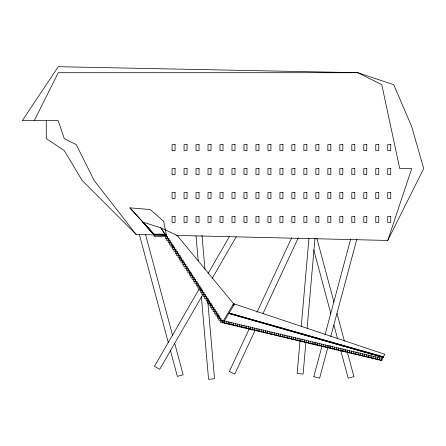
<?xml version="1.0" encoding="UTF-8"?>
<svg xmlns="http://www.w3.org/2000/svg" width="446" height="446" viewBox="0 0 446 446"><rect width="100%" height="100%" fill="white"/><g stroke="black" fill="none" stroke-linecap="round" stroke-linejoin="round"><path stroke-width="0.67" d="M300.047 340.27L297.136 373.519L303.102 374.043L305.889 342.177M301.256 326.416L308.955 238.437M307.104 328.323L314.982 238.264M313.811 376.641L321.912 346.414M324.972 334.996L350.707 238.945M327.877 347.295L319.598 378.191L313.856 376.653M330.759 336.546L356.856 239.151M176.053 235.41L387.752 240.455L411.719 168.56L399.733 168.56L381.765 84.684L357.798 72.704L58.248 66.71L22.3 120.632L58.248 120.632L64.235 138.606L76.221 144.593L94.195 180.541L136.13 234.462L165.611 235.187L160.839 227.811L142.536 222.013L154.483 235.159L154.868 235.187L129.892 207.842L150.207 209.536L163.654 221.249L166.369 235.181L154.611 234.908M249.325 328.652L229.339 371.507L234.769 374.038L255.051 330.553M256.963 312.267L291.645 237.896M262.984 313.538L298.251 237.908M34.281 120.632L58.248 72.704L357.798 72.704L393.746 84.684L411.719 126.625L423.7 168.56L387.752 240.455M199.011 289.231L154.506 366.317L159.69 369.31L203.153 294.031M208.048 273.571L229.261 236.837M212.196 278.376L236.185 236.82M233.576 303.698L222.381 322.363L381.765 360.273L384.759 354.28L233.576 303.698L177.14 235.438L160.755 227.789L222.381 322.363L223.385 322.597L234.529 304.016L233.821 305.203L232.818 304.969M382.49 357.017L382.74 356.594L383.415 357.023L383.164 357.441L228.859 313.471L383.164 357.441M154.294 234.919L142.536 222.013L154.327 234.657M222.442 320.735L224.594 320.735L224.594 323.4L226.746 323.4M224.594 321.248L226.746 321.248L226.746 323.913L228.893 323.913L228.893 321.761L226.746 321.761M222.448 322.38L220.296 322.38L220.296 320.228M231.061 322.787L233.213 322.787L233.225 325.452L235.376 325.452M224.594 322.887L222.442 322.887L222.448 320.228L218.835 320.222L218.835 318.076M233.225 323.3L235.376 323.3L235.371 325.965L237.523 325.965M235.371 323.813L237.523 323.813L237.523 326.478L239.675 326.478M237.523 324.326L239.675 324.326L239.675 326.99L241.827 326.99M231.067 324.426L228.915 324.426L228.915 322.274L231.067 322.274L231.061 324.939L233.213 324.939M239.675 324.839L241.827 324.839L241.827 327.498L243.979 327.498M241.827 325.346L243.979 325.346L243.973 328.011L246.125 328.011M243.973 325.859L246.125 325.859L246.131 328.524L248.283 328.524M246.131 326.372L248.283 326.372L248.283 329.037L250.435 329.037M248.283 326.885L250.435 326.885L250.435 329.549L252.587 329.549M250.435 327.397L252.587 327.397L252.592 330.062L254.744 330.062M252.592 327.91L254.744 327.91L254.755 330.575L256.907 330.575M254.755 328.423L256.907 328.423L256.918 331.088L259.07 331.088M256.918 328.936L259.07 328.936L259.065 331.601L261.217 331.601M259.065 329.449L261.217 329.449L261.211 332.108L263.363 332.108M261.211 329.956L263.363 329.956L263.357 332.621L265.509 332.621M263.357 330.469L265.509 330.469L265.509 333.134L267.661 333.134M265.509 330.982L267.661 330.982L267.678 333.647L269.83 333.647M267.678 331.495L269.83 331.495L269.863 334.171L272.015 334.171M269.863 332.019L272.015 332.019L272.004 334.678L274.156 334.678M272.004 332.526L274.156 332.526L274.145 335.186L276.297 335.186M274.145 333.034L276.297 333.034L276.286 335.699L278.438 335.699L278.438 333.547L276.286 333.547M280.59 334.567L282.742 334.567L282.742 337.232L284.894 337.232M282.742 335.08L284.894 335.08L284.888 337.745L287.04 337.745M284.888 335.593L287.04 335.593L287.046 338.258L289.192 338.258M287.046 336.106L289.192 336.106L289.203 338.77L291.355 338.77L291.355 336.618L289.203 336.618M280.584 336.206L278.432 336.206L278.432 334.054L280.584 334.054L280.59 336.719L282.742 336.719M293.501 337.639L295.653 337.639L295.653 340.304L297.805 340.304M295.653 338.152L297.805 338.152L297.805 340.816L299.957 340.816M297.805 338.665L299.957 338.665L299.957 341.324L302.104 341.324M299.957 339.172L302.104 339.172L302.109 341.837L304.261 341.837M293.501 339.278L291.35 339.278L291.35 337.126L293.501 337.126L293.501 339.791L295.653 339.791M302.109 339.685L304.261 339.685L304.261 342.35L306.413 342.35M304.261 340.198L306.413 340.198L306.413 342.863L308.565 342.863M306.413 340.711L308.565 340.711L308.571 343.375L310.723 343.375M308.571 341.223L310.723 341.223L310.734 343.888L312.886 343.888M310.734 341.736L312.886 341.736L312.897 344.407L315.049 344.407L315.049 342.255L312.897 342.255M317.19 343.275L319.342 343.275L319.336 345.934L321.488 345.934M319.336 343.788L321.488 343.788L321.488 346.447L323.64 346.447M321.488 344.295L323.64 344.295L323.662 346.966L325.809 346.966M323.662 344.814L325.809 344.814L325.814 347.479L327.966 347.479L327.966 345.327L325.814 345.327M317.195 344.914L315.043 344.914L315.043 342.762L317.195 342.762L317.19 345.427L319.342 345.427M332.242 346.854L334.394 346.854L334.383 349.513L336.535 349.513M334.383 347.362L336.535 347.362L336.54 350.026L338.692 350.026M336.54 347.874L338.692 347.874L338.692 350.539L340.844 350.539M338.692 348.387L340.844 348.387L340.839 351.052L342.991 351.052M332.248 348.493L330.096 348.493L330.096 346.341L332.248 346.341L332.242 349.006L334.394 349.006M340.839 348.9L342.991 348.9L342.996 351.565L345.148 351.565L345.148 349.413L342.996 349.413M347.3 350.439L349.452 350.439L349.452 353.098L351.604 353.098M349.452 350.946L351.604 350.946L351.604 353.611L353.756 353.611M351.604 351.459L353.756 351.459L353.756 354.124L355.908 354.124M353.756 351.972L355.908 351.972L355.908 354.637L358.06 354.637M347.306 352.078L345.154 352.078L345.154 349.926L347.306 349.926L347.3 352.585L349.452 352.585M355.908 352.485L358.06 352.485L358.06 355.15L360.212 355.15M358.06 352.998L360.212 352.998L360.212 355.657L362.364 355.657M360.212 353.505L362.364 353.505L362.364 356.17L364.516 356.17M362.364 354.018L364.516 354.018L364.521 356.683L366.673 356.683M364.521 354.531L366.673 354.531L366.684 357.201L368.836 357.201L368.836 355.049L366.684 355.049M370.994 356.07L373.146 356.07L373.14 358.735L375.292 358.735M373.14 356.583L375.292 356.583L375.292 359.247L377.444 359.247M375.292 357.095L377.444 357.095L377.444 359.755L379.591 359.755M377.444 357.608L379.591 357.608L379.613 360.273L381.765 360.273L381.765 358.121L379.613 358.121M371 357.714L368.848 357.714L368.848 355.562L371 355.562L370.994 358.222L373.146 358.222M223.496 320.501L224.5 320.741M382.74 356.594L229.11 313.053L383.415 357.023M136.13 234.462L82.209 180.541L64.235 150.586L46.267 138.606L46.267 120.632M129.892 207.842L148.083 227.755M148.852 228.597L154.868 235.187M142.536 222.013L154.567 235.187M316.85 238.27L333.942 302.081M337.003 313.499L344.384 341.039M347.261 351.788L353.923 376.641L348.181 378.18L340.755 350.651M313.761 249.899L330.86 313.711M333.92 325.128L337.516 338.559M145.53 234.434L172.708 335.86M174.687 343.247L183.144 374.818L177.357 376.368L170.339 350.171M139.381 234.641L168.359 342.784M201.993 235.365L204.959 269.312M207.869 302.566L214.537 378.765L208.572 379.29L201.358 296.852M196.023 235.889L198.208 260.826M220.987 320.222L220.987 318.076L217.436 318.07L217.436 315.924M219.588 318.07L219.588 315.924L215.975 315.919L215.975 313.767M218.122 315.919L218.122 313.767L214.632 313.767L214.632 311.615M216.778 313.767L216.778 311.615L213.166 311.615L213.166 309.463M215.318 311.615L215.318 309.463L211.822 309.463L211.822 307.311M213.974 309.463L213.974 307.311L210.361 307.311L210.361 305.159M212.513 307.311L212.513 305.159L209.018 305.159L209.018 303.007M211.17 305.159L211.17 303.007L207.557 303.007L207.557 300.855M209.709 303.007L209.709 300.855L206.158 300.855L206.158 298.703M208.31 300.855L208.31 298.703L204.697 298.703L204.697 296.551M206.849 298.703L206.849 296.551L203.354 296.551L203.354 294.399M205.506 296.551L205.506 294.399L201.893 294.393L201.893 292.247M204.045 294.393L204.045 292.247L200.549 292.247L200.549 290.095M202.701 292.247L202.701 290.095L199.089 290.09L199.089 287.938M201.241 290.09L201.241 287.938L197.801 287.943L197.801 285.791M199.953 287.943L199.953 285.791L196.34 285.786L196.34 283.634M198.492 285.786L198.492 283.634L194.935 283.634L194.935 281.482M197.087 283.634L197.087 281.482L193.475 281.482L193.475 279.33M195.627 281.482L195.627 279.33L192.131 279.33L192.131 277.178M194.283 279.33L194.283 277.178L190.671 277.178L190.671 275.026M192.823 277.178L192.823 275.026L189.327 275.026L189.327 272.874M191.479 275.026L191.479 272.874L187.866 272.874L187.866 270.722M190.018 272.874L190.018 270.722L186.579 270.722L186.579 268.57M188.73 270.722L188.73 268.57L185.118 268.57L185.118 266.418M187.27 268.57L187.27 266.418L183.719 266.418L183.719 264.266M185.87 266.418L185.87 264.266L182.258 264.266L182.258 262.114M184.41 264.266L184.41 262.114L180.914 262.114L180.914 259.962M183.066 262.114L183.066 259.962L179.454 259.957L179.454 257.805M181.606 259.957L181.606 257.805L178.11 257.81L178.11 255.658M180.262 257.81L180.262 255.658L176.649 255.653L176.649 253.501L178.801 253.501L178.801 255.653M176.036 251.366L176.036 249.214L172.479 249.214L172.479 247.062M175.345 251.366L175.345 253.518L177.497 253.518L177.497 251.366L173.884 251.366L173.884 249.214M174.631 249.214L174.631 247.062L171.019 247.062L171.019 244.91M173.171 247.062L173.171 244.91L169.675 244.91L169.675 242.758M171.827 244.91L171.827 242.758L168.214 242.752L168.214 240.6M170.366 242.752L170.366 240.6L166.871 240.606L166.871 238.454M169.023 240.606L169.023 238.454L165.41 238.448L165.41 236.296M167.562 238.448L167.562 236.296L154.104 236.302L154.104 234.15L166.369 234.15L166.369 236.302M175.077 144.588L172.078 144.588L172.078 150.586L175.077 150.586L175.077 144.588M187.058 144.588L184.059 144.588L184.059 150.586L187.058 150.586L187.058 144.588M199.039 144.588L196.039 144.588L196.039 150.586L199.039 150.586L199.039 144.588M211.019 144.588L208.02 144.588L208.02 150.586L211.019 150.586L211.019 144.588M223.006 144.588L220.006 144.588L220.006 150.586L223.006 150.586L223.006 144.588M234.986 144.588L231.987 144.588L231.987 150.586L234.986 150.586L234.986 144.588M246.967 144.588L243.968 144.588L243.968 150.586L246.967 150.586L246.967 144.588M258.948 144.588L255.948 144.588L255.948 150.586L258.948 150.586L258.948 144.588M270.934 144.588L267.935 144.588L267.935 150.586L270.934 150.586L270.934 144.588M282.915 144.588L279.915 144.588L279.915 150.586L282.915 150.586L282.915 144.588M294.895 144.588L291.896 144.588L291.896 150.586L294.895 150.586L294.895 144.588M306.876 144.588L303.877 144.588L303.877 150.586L306.876 150.586L306.876 144.588M318.862 144.588L315.863 144.588L315.863 150.586L318.862 150.586L318.862 144.588M330.843 144.588L327.843 144.588L327.843 150.586L330.843 150.586L330.843 144.588M342.823 144.588L339.824 144.588L339.824 150.586L342.823 150.586L342.823 144.588M354.804 144.588L351.805 144.588L351.805 150.586L354.804 150.586L354.804 144.588M366.79 144.588L363.791 144.588L363.791 150.586L366.79 150.586L366.79 144.588M378.771 144.588L375.772 144.588L375.772 150.586L378.771 150.586L378.771 144.588M390.752 144.588L387.752 144.588L387.752 150.586L390.752 150.586L390.752 144.588M175.077 168.555L172.078 168.555L172.078 174.553L175.077 174.553L175.077 168.555M187.058 168.555L184.059 168.555L184.059 174.553L187.058 174.553L187.058 168.555M199.039 168.555L196.039 168.555L196.039 174.553L199.039 174.553L199.039 168.555M211.019 168.555L208.02 168.555L208.02 174.553L211.019 174.553L211.019 168.555M223.006 168.555L220.006 168.555L220.006 174.553L223.006 174.553L223.006 168.555M234.986 168.555L231.987 168.555L231.987 174.553L234.986 174.553L234.986 168.555M246.967 168.555L243.968 168.555L243.968 174.553L246.967 174.553L246.967 168.555M258.948 168.555L255.948 168.555L255.948 174.553L258.948 174.553L258.948 168.555M270.934 168.555L267.935 168.555L267.935 174.553L270.934 174.553L270.934 168.555M282.915 168.555L279.915 168.555L279.915 174.553L282.915 174.553L282.915 168.555M294.895 168.555L291.896 168.555L291.896 174.553L294.895 174.553L294.895 168.555M306.876 168.555L303.877 168.555L303.877 174.553L306.876 174.553L306.876 168.555M318.862 168.555L315.863 168.555L315.863 174.553L318.862 174.553L318.862 168.555M330.843 168.555L327.843 168.555L327.843 174.553L330.843 174.553L330.843 168.555M342.823 168.555L339.824 168.555L339.824 174.553L342.823 174.553L342.823 168.555M354.804 168.555L351.805 168.555L351.805 174.553L354.804 174.553L354.804 168.555M366.79 168.555L363.791 168.555L363.791 174.553L366.79 174.553L366.79 168.555M378.771 168.555L375.772 168.555L375.772 174.553L378.771 174.553L378.771 168.555M390.752 168.555L387.752 168.555L387.752 174.553L390.752 174.553L390.752 168.555M175.077 192.516L172.078 192.516L172.078 198.515L175.077 198.515L175.077 192.516M187.058 192.516L184.059 192.516L184.059 198.515L187.058 198.515L187.058 192.516M199.039 192.516L196.039 192.516L196.039 198.515L199.039 198.515L199.039 192.516M211.019 192.516L208.02 192.516L208.02 198.515L211.019 198.515L211.019 192.516M223.006 192.516L220.006 192.516L220.006 198.515L223.006 198.515L223.006 192.516M234.986 192.516L231.987 192.516L231.987 198.515L234.986 198.515L234.986 192.516M246.967 192.516L243.968 192.516L243.968 198.515L246.967 198.515L246.967 192.516M258.948 192.516L255.948 192.516L255.948 198.515L258.948 198.515L258.948 192.516M270.934 192.516L267.935 192.516L267.935 198.515L270.934 198.515L270.934 192.516M282.915 192.516L279.915 192.516L279.915 198.515L282.915 198.515L282.915 192.516M294.895 192.516L291.896 192.516L291.896 198.515L294.895 198.515L294.895 192.516M306.876 192.516L303.877 192.516L303.877 198.515L306.876 198.515L306.876 192.516M318.862 192.516L315.863 192.516L315.863 198.515L318.862 198.515L318.862 192.516M330.843 192.516L327.843 192.516L327.843 198.515L330.843 198.515L330.843 192.516M342.823 192.516L339.824 192.516L339.824 198.515L342.823 198.515L342.823 192.516M354.804 192.516L351.805 192.516L351.805 198.515L354.804 198.515L354.804 192.516M366.79 192.516L363.791 192.516L363.791 198.515L366.79 198.515L366.79 192.516M378.771 192.516L375.772 192.516L375.772 198.515L378.771 198.515L378.771 192.516M390.752 192.516L387.752 192.516L387.752 198.515L390.752 198.515L390.752 192.516M175.077 216.483L172.078 216.483L172.078 222.482L175.077 222.482L175.077 216.483M187.058 216.483L184.059 216.483L184.059 222.482L187.058 222.482L187.058 216.483M199.039 216.483L196.039 216.483L196.039 222.482L199.039 222.482L199.039 216.483M211.019 216.483L208.02 216.483L208.02 222.482L211.019 222.482L211.019 216.483M223.006 216.483L220.006 216.483L220.006 222.482L223.006 222.482L223.006 216.483M234.986 216.483L231.987 216.483L231.987 222.482L234.986 222.482L234.986 216.483M246.967 216.483L243.968 216.483L243.968 222.482L246.967 222.482L246.967 216.483M258.948 216.483L255.948 216.483L255.948 222.482L258.948 222.482L258.948 216.483M270.934 216.483L267.935 216.483L267.935 222.482L270.934 222.482L270.934 216.483M282.915 216.483L279.915 216.483L279.915 222.482L282.915 222.482L282.915 216.483M294.895 216.483L291.896 216.483L291.896 222.482L294.895 222.482L294.895 216.483M306.876 216.483L303.877 216.483L303.877 222.482L306.876 222.482L306.876 216.483M318.862 216.483L315.863 216.483L315.863 222.482L318.862 222.482L318.862 216.483M330.843 216.483L327.843 216.483L327.843 222.482L330.843 222.482L330.843 216.483M342.823 216.483L339.824 216.483L339.824 222.482L342.823 222.482L342.823 216.483M354.804 216.483L351.805 216.483L351.805 222.482L354.804 222.482L354.804 216.483M366.79 216.483L363.791 216.483L363.791 222.482L366.79 222.482L366.79 216.483M378.771 216.483L375.772 216.483L375.772 222.482L378.771 222.482L378.771 216.483M390.752 216.483L387.752 216.483L387.752 222.482L390.752 222.482L390.752 216.483M330.107 345.834L327.955 345.834L327.955 347.986L330.107 347.986L330.107 345.834"/></g></svg>
